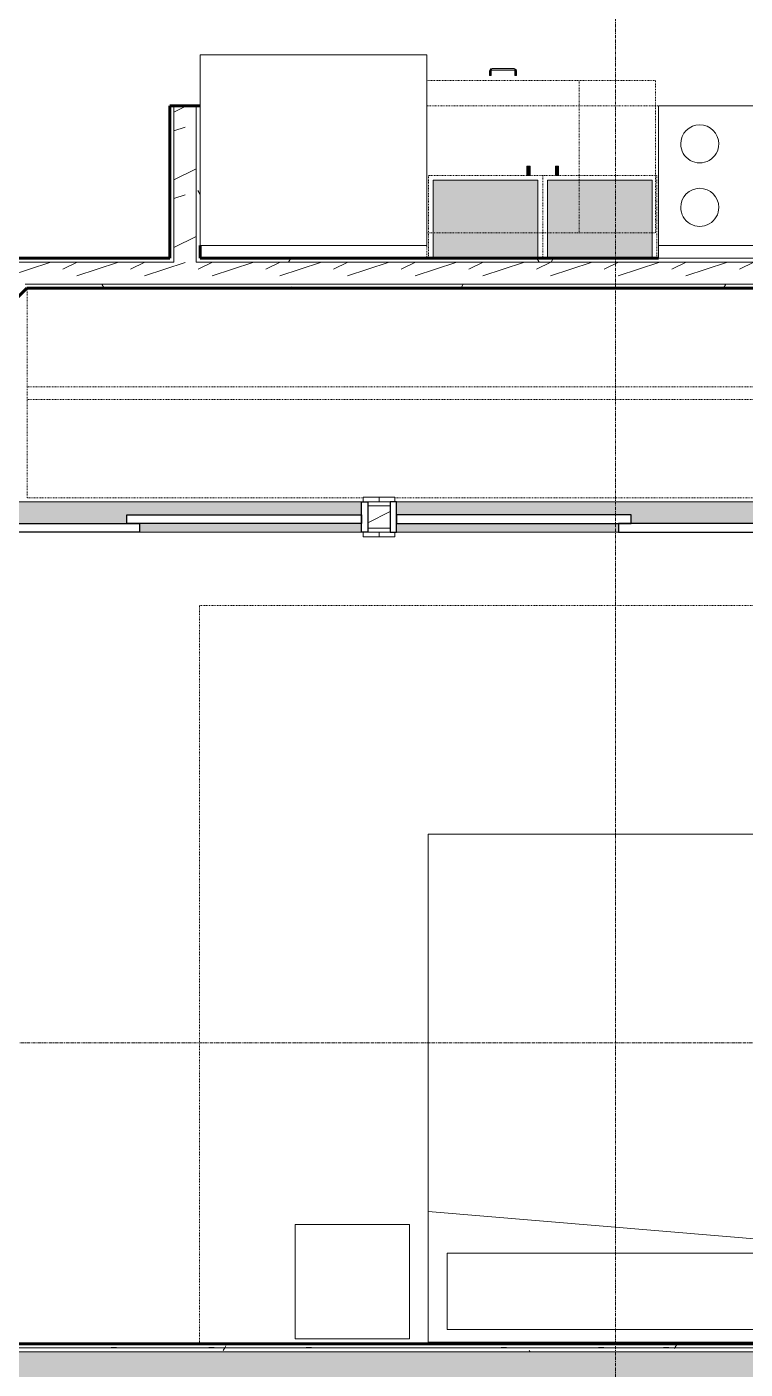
# Model space of a CAD drawing. Header units: inches. Extents: x -4169 to -1846, y 9706 to 12377.
# Drawn here: x -2266.1 to -2152.9, y 10415.8 to 10627.2 of the extents above; entities that cross this region are included whole.
import ezdxf

# ---------------------------------------------------------------- set-up
doc = ezdxf.new("R2010")
doc.units = ezdxf.units.IN
doc.header["$MEASUREMENT"] = 0
doc.linetypes.add('Dash', pattern=[0.25, 0.125, -0.125])
doc.linetypes.add('Grid Line 1_2_', pattern=[0.875, 0.5, -0.125, 0.125, -0.125])
for name, color, linetype, lineweight in [('0-1', 7, 'Continuous', 5), ('0-2', 7, 'Continuous', 18), ('A-DOOR-1', 250, 'Continuous', 9), ('A-DOOR-2', 90, 'Continuous', 30), ('A-DOOR-FRAM-1', 90, 'Continuous', 30), ('A-WALL', 113, 'Continuous', 18), ('A-WALL-1', 8, 'Continuous', 5), ('A-WALL-3', 50, 'Continuous', 60), ('A-WALL-4', 7, 'Continuous', 18), ('A-WALL-PATT-1', 250, 'Continuous', 9), ('A-WALL-PATT-2', 253, 'Continuous', 9), ('A-WALL-PATT-4', 111, 'Continuous', 9), ('I-FURN-1', 250, 'Continuous', 9), ('I-FURN-HDLN-1', 250, 'Dash', 9), ('I-WALL-3', 2, 'Continuous', 60), ('Q-CASE', 31, 'Continuous', 9), ('Q-CASE-1', 9, 'Continuous', 9), ('Q-CASE-3', 250, 'Continuous', 9), ('Q-CASE-4', 250, 'Dash', 9), ('Q-CASE-HDLN-1', 250, 'Dash', 9), ('Q-CASE-HDLN-2', 31, 'Continuous', 9), ('Q-SPCQ-1', 250, 'Continuous', 9), ('S-GRID-1', 1, 'Grid Line 1_2_', 9)]:
    doc.layers.add(name, color=color, linetype=linetype, lineweight=lineweight)
pattern_1 = [(0, (0, 0), (20.48, 5.12), [0.845, -14.515, 0.845, -14.515, -81.92]), (0, (0, 0), (20.48, 5.12), [-30.72, 0.845, -29.875, 0.845, -14.515, -35.84]), (0, (0, 0), (20.48, 5.12), [-76.8, 0.845, -9.395, 0.845, -24.755]), (120, (7.68, 2.56), (-14.67405, 15.1762003), [0.845, -14.515, 0.845, -14.515, -81.92]), (120, (7.68, 2.56), (-14.67405, 15.1762003), [-30.72, 0.845, -29.875, 0.845, -14.515, -35.84]), (120, (7.68, 2.56), (-14.67405, 15.1762003), [-76.8, 0.845, -9.395, 0.845, -24.755]), (240, (10.24, 12.8), (-5.80595, -20.2962003), [0.845, -14.515, 0.845, -14.515, -81.92]), (240, (10.24, 12.8), (-5.80595, -20.2962003), [-30.72, 0.845, -29.875, 0.845, -14.515, -35.84]), (240, (10.24, 12.8), (-5.80595, -20.2962003), [-76.8, 0.845, -9.395, 0.845, -24.755])]
pattern_2 = [(216.87, (4.265, 10.662), (31.9871619, 21.32545714), [5.331, -47.981]), (206.565, (10.662, 7.464), (-10.662476, -10.6620098), [11.921, -11.921]), (198.435, (10.662, 2.132), (-21.3244936, -10.6625869), [6.744, -26.974])]

# ---------------------------------------------------------------- blocks, each defined once
blk = doc.blocks.new('FOLDING_SLIDING CLOSET - 72_ x 80_-1372823-ENLARGED RCP - 2ND FLOOR PLAN')
at = {"layer": 'A-DOOR-1'}
for p, q in [((-36.25, 3), (-38.75, 3)), ((-38.75, 3), (-38.75, 2.25)), ((-38.75, 2.25), (-36.25, 2.25)), ((-36.25, 2.25), (-36.25, 3)), ((38.75, 3), (36.25, 3)), ((36.25, 3), (36.25, 2.25)), ((36.25, 2.25), (38.75, 2.25)), ((38.75, 2.25), (38.75, 3)), ((-36.25, -2.5), (-38.75, -2.5)), ((-38.75, -2.5), (-38.75, -3.25)), ((-38.75, -3.25), (-36.25, -3.25)), ((-36.25, -3.25), (-36.25, -2.5)), ((38.75, -2.5), (36.25, -2.5)), ((36.25, -2.5), (36.25, -3.25)), ((36.25, -3.25), (38.75, -3.25)), ((38.75, -3.25), (38.75, -2.5))]:
    blk.add_line(p, q, dxfattribs=at)
at = {"layer": 'A-DOOR-2'}
for p, q in [((1, 2.25), (-36, 2.25)), ((-36, 2.25), (-36, 0.875)), ((1, 0.875), (1, 2.25)), ((-36, 0.875), (1, 0.875)), ((36, 0.875), (-1, 0.875)), ((-1, 0.875), (-1, -0.5)), ((36, -0.5), (36, 0.875)), ((-1, -0.5), (36, -0.5))]:
    blk.add_line(p, q, dxfattribs=at)
at = {"layer": 'A-DOOR-FRAM-1'}
for p, q in [((-36, 2.25), (-37, 2.25)), ((-37, 2.25), (-37, -2.5)), ((-36, -2.5), (-36, 2.25)), ((36, 2.25), (36, -2.5)), ((37, 2.25), (36, 2.25)), ((37, -2.5), (37, 2.25)), ((-37, -2.5), (-36, -2.5)), ((36, -2.5), (37, -2.5))]:
    blk.add_line(p, q, dxfattribs=at)
blk = doc.blocks.new('OD_CW_Closet - OD_CW_Closet-2069095-ENLARGED RCP - 2ND FLOOR PLAN')
at = {"layer": 'Q-CASE-HDLN-1'}
for p, q in [((0.74, 9), (25.09, 9)), ((27.59, 9), (100.09, 9)), ((105.09, 9), (158.05, 9)), ((158.05, 9), (158.05, -24)), ((0.74, -22.35), (0.74, 7.65)), ((0.74, -6.5), (158.05, -6.5)), ((0.74, -8.5), (158.05, -8.5))]:
    blk.add_line(p, q, dxfattribs=at)
blk = doc.blocks.new('FOLDING_SLIDING CLOSET - 72_ x 80_-1372885-ENLARGED RCP - 2ND FLOOR PLAN')
at = {"layer": 'A-DOOR-1'}
for p, q in [((-38.75, 3.25), (-36.25, 3.25)), ((-38.75, 2.5), (-38.75, 3.25)), ((-36.25, 2.5), (-38.75, 2.5)), ((-36.25, 3.25), (-36.25, 2.5)), ((36.25, 3.25), (38.75, 3.25)), ((36.25, 2.5), (36.25, 3.25)), ((38.75, 2.5), (36.25, 2.5)), ((38.75, 3.25), (38.75, 2.5)), ((-38.75, -2.25), (-36.25, -2.25)), ((-38.75, -3), (-38.75, -2.25)), ((-36.25, -3), (-38.75, -3)), ((-36.25, -2.25), (-36.25, -3)), ((36.25, -2.25), (38.75, -2.25)), ((36.25, -3), (36.25, -2.25)), ((38.75, -3), (36.25, -3)), ((38.75, -2.25), (38.75, -3))]:
    blk.add_line(p, q, dxfattribs=at)
at = {"layer": 'A-DOOR-2'}
for p, q in [((-1, 0.5), (36, 0.5)), ((-1, -0.875), (-1, 0.5)), ((36, 0.5), (36, -0.875)), ((-36, -0.875), (1, -0.875)), ((-36, -2.25), (-36, -0.875)), ((36, -0.875), (-1, -0.875)), ((1, -0.875), (1, -2.25)), ((1, -2.25), (-36, -2.25))]:
    blk.add_line(p, q, dxfattribs=at)
at = {"layer": 'A-DOOR-FRAM-1'}
for p, q in [((-37, 2.5), (-36, 2.5)), ((-37, -2.25), (-37, 2.5)), ((-36, 2.5), (-36, -2.25)), ((36, 2.5), (37, 2.5)), ((36, -2.25), (36, 2.5)), ((37, 2.5), (37, -2.25)), ((-36, -2.25), (-37, -2.25)), ((37, -2.25), (36, -2.25))]:
    blk.add_line(p, q, dxfattribs=at)
blk = doc.blocks.new('Refrigerator_-_Side-by-Side_6047 - 36_ X 30_-345559-ENLARGED RCP - 2ND FLOOR PLAN')
at = {"layer": 'Q-SPCQ-1'}
for p, q in [((17.87, 14.42), (-17.88, 14.42)), ((-17.88, 14.42), (-17.88, -15.58)), ((17.87, -15.58), (17.87, 14.42)), ((-17.88, -15.58), (17.87, -15.58))]:
    blk.add_line(p, q, dxfattribs=at)
blk = doc.blocks.new('Range - 24_ x 30_-2320547-ENLARGED RCP - 2ND FLOOR PLAN')
at = {"layer": 'Q-SPCQ-1'}
for p, q in [((30, 24), (0, 24)), ((0, 24), (0, 0)), ((30, 0), (30, 24)), ((0, 22), (30, 22)), ((0, 0), (30, 0))]:
    blk.add_line(p, q, dxfattribs=at)
for centre, radius, start, end in [((6.5, 16), 4.5, 360, 180), ((23.5, 16), 3, 360, 180), ((6.5, 16), 4.5, 180, 360), ((23.5, 16), 3, 180, 0), ((6.5, 6), 3.5, 360, 180), ((23.5, 6), 3, 360, 180), ((6.5, 6), 3.5, 180, 0), ((23.5, 6), 3, 180, 360)]:
    blk.add_arc(centre, radius, start, end, dxfattribs=at)
blk = doc.blocks.new('OD_CW_Countertop - OD_CW_Countertop-2374979-ENLARGED RCP - 2ND FLOOR PLAN')
at = {"layer": 'Q-CASE-HDLN-1'}
for p, q in [((0.74, 0), (37.24, 0)), ((67.24, 0), (112.71, 0)), ((124.21, 0), (126.96, 0)), ((0.74, -24), (0.74, -22))]:
    blk.add_line(p, q, dxfattribs=at)
blk = doc.blocks.new('Bed-Standard - King 78_ x 80_-1379907-ENLARGED RCP - 2ND FLOOR PLAN')
at = {"layer": 'I-FURN-1'}
for p, q in [((-28.31, 41.8), (49.69, 41.8)), ((-28.31, -38.2), (-28.31, 41.8)), ((49.69, 41.8), (49.69, -38.2)), ((49.69, -24.2), (-28.31, -17.63)), ((-25.31, -24.2), (46.69, -24.2)), ((-25.31, -36.2), (-25.31, -24.2)), ((46.69, -36.2), (46.69, -24.2)), ((-25.31, -36.2), (46.69, -36.2)), ((49.69, -38.2), (-28.31, -38.2))]:
    blk.add_line(p, q, dxfattribs=at)
at = {"layer": 'I-FURN-HDLN-1'}
for p, q in [((-64.31, 77.8), (73.69, 77.8)), ((-64.31, -38.2), (-64.31, 77.8)), ((73.69, 77.8), (73.69, -38.2))]:
    blk.add_line(p, q, dxfattribs=at)
blk = doc.blocks.new('Table-Night Stand - 18_ x 18_ x 24_-1372838-ENLARGED RCP - 2ND FLOOR PLAN')
at = {"layer": 'I-FURN-1'}
for p, q in [((0.15, 0), (18.15, 0)), ((0.15, -18), (0.15, 0)), ((18.15, 0), (18.15, -18)), ((18.15, -18), (0.15, -18))]:
    blk.add_line(p, q, dxfattribs=at)
blk = doc.blocks.new('Base Cabinet-Single Door - 12_-2213366-ENLARGED RCP - 2ND FLOOR PLAN')
at = {"layer": 'Q-CASE-4'}
for p, q in [((-5.26, 24), (-5.26, 0)), ((6.74, 24), (-5.26, 24)), ((6.74, 0), (6.74, 24)), ((-5.26, 0), (6.74, 0))]:
    blk.add_line(p, q, dxfattribs=at)
blk = doc.blocks.new('Drawer_Base_Cabinet_3_drawer_12205 - 24_-V79-ENLARGED RCP - 2ND FLOOR PLAN')
at = {"layer": 'Q-CASE'}
for points in [[(-1.29, 24.75), (-1.14, 24.75), (-1.15, 25.5), (-1.38, 25.5), (-1.37, 24.75), (-1.32, 24.75)], [(-1.23, 25.5), (-1.15, 25.52), (-1.01, 25.69), (-1.01, 25.84), (-1.16, 25.81), (-1.28, 25.75), (-1.34, 25.61), (-1.32, 25.5), (-1.26, 25.5)], [(2.49, 25.63), (2.49, 25.88), (-1.01, 25.86), (-1.01, 25.63), (2.24, 25.63)], [(2.65, 25.5), (2.83, 25.5), (2.79, 25.69), (2.72, 25.78), (2.6, 25.83), (2.49, 25.81), (2.51, 25.64), (2.52, 25.63)], [(2.63, 25.5), (2.54, 25.61), (2.5, 25.63), (2.62, 25.51)], [(2.86, 24.75), (2.85, 25.5), (2.62, 25.5), (2.63, 24.75), (2.85, 24.75)]]:
    blk.add_hatch(color=256, dxfattribs=at).paths.add_polyline_path(points, flags=0)
at = {"layer": 'Q-CASE-HDLN-1'}
for p, q in [((12.74, 24), (-11.26, 24)), ((-11.26, 24), (-11.26, 0)), ((12.74, 24), (12.74, 0)), ((12.74, 0), (-11.26, 0))]:
    blk.add_line(p, q, dxfattribs=at)
at = {"layer": 'Q-CASE-HDLN-2'}
for p, q in [((-1.39, 25.5), (-1.34, 25.59)), ((-1.39, 25.5), (-1.34, 25.59)), ((-1.39, 24.75), (-1.39, 25.5)), ((-1.39, 24.75), (-1.39, 25.5)), ((-1.39, 24.75), (-1.39, 25.5)), ((-1.24, 25.8), (-1.01, 25.88)), ((-1.24, 25.8), (-1.01, 25.88)), ((-1.14, 25.5), (-1.14, 24.75)), ((-1.14, 25.5), (-1.14, 24.75)), ((-1.14, 25.5), (-1.14, 24.75)), ((-1.01, 25.63), (-1.05, 25.6)), ((-1.01, 25.63), (-1.05, 25.6)), ((-1.01, 25.88), (2.49, 25.88)), ((2.49, 25.63), (-1.01, 25.63)), ((2.49, 25.88), (2.58, 25.83)), ((2.49, 25.88), (2.58, 25.83)), ((2.61, 25.5), (2.59, 25.54)), ((2.61, 25.5), (2.59, 25.54)), ((2.61, 24.75), (2.61, 25.5)), ((2.61, 24.75), (2.61, 25.5)), ((2.61, 24.75), (2.61, 25.5)), ((2.79, 25.72), (2.86, 25.5)), ((2.79, 25.72), (2.86, 25.5)), ((2.86, 25.5), (2.86, 24.75)), ((2.86, 25.5), (2.86, 24.75)), ((2.86, 25.5), (2.86, 24.75)), ((-1.39, 24.75), (-1.14, 24.75)), ((-1.38, 24.75), (-1.39, 24.75)), ((-1.39, 24.75), (-1.38, 24.75)), ((-1.38, 24.75), (-1.39, 24.75)), ((-1.39, 24.75), (-1.38, 24.75)), ((-1.38, 24.75), (-1.39, 24.75)), ((-1.14, 24.75), (-1.14, 24.75)), ((-1.14, 24.75), (-1.14, 24.75)), ((-1.14, 24.75), (-1.14, 24.75)), ((-1.14, 24.75), (-1.14, 24.75)), ((-1.14, 24.75), (-1.14, 24.75)), ((2.62, 24.75), (2.61, 24.75)), ((2.61, 24.75), (2.86, 24.75)), ((2.62, 24.75), (2.61, 24.75)), ((2.61, 24.75), (2.62, 24.75)), ((2.62, 24.75), (2.61, 24.75)), ((2.61, 24.75), (2.62, 24.75)), ((2.86, 24.75), (2.86, 24.75)), ((2.86, 24.75), (2.86, 24.75)), ((2.86, 24.75), (2.86, 24.75)), ((2.86, 24.75), (2.86, 24.75)), ((2.86, 24.75), (2.86, 24.75))]:
    blk.add_line(p, q, dxfattribs=at)
at = {"layer": 'Q-CASE-HDLN-2', "flags": 128}
for points in [[(-1.39, 25.5), (-1.24, 25.8), (-1.01, 25.88)], [(-1.01, 25.63), (-1.12, 25.57), (-1.14, 25.5)], [(2.49, 25.88), (2.79, 25.72), (2.86, 25.5)], [(2.61, 25.5), (2.56, 25.61), (2.49, 25.63)]]:
    blk.add_lwpolyline(points, dxfattribs=at)
blk = doc.blocks.new('300 Series Wall Hung Cabinet_301 - 18_-V32-ENLARGED RCP - 2ND FLOOR PLAN')
at = {"layer": 'Q-CASE-1'}
for points in [[(-7, 14.69), (-7, 13.19), (-6.51, 13.19), (-6.51, 14.69)], [(-8.25, 12.44), (-8.25, 0.19), (8.25, 0.19), (8.25, 12.44)]]:
    blk.add_hatch(color=256, dxfattribs=at).paths.add_polyline_path(points, flags=0)
at = {"layer": 'Q-CASE-3'}
for p, q in [((-6.51, 14.69), (-7, 14.69)), ((-7, 14.69), (-7, 13.19)), ((-7, 13.19), (-6.51, 13.19)), ((-6.51, 13.19), (-6.51, 14.69)), ((-8.25, 0.19), (-8.25, 12.44)), ((-8.25, 12.44), (8.25, 12.44)), ((8.25, 12.44), (8.25, 0.19))]:
    blk.add_line(p, q, dxfattribs=at)
at = {"layer": 'Q-CASE-4'}
for p, q in [((-9, 0.19), (-9, 13.19)), ((-9, 13.19), (9, 13.19)), ((9, 13.19), (9, 0.19))]:
    blk.add_line(p, q, dxfattribs=at)
blk = doc.blocks.new('300 Series Wall Hung Cabinet_301 - 18_-V31-ENLARGED RCP - 2ND FLOOR PLAN')
at = {"layer": 'Q-CASE-1'}
for points in [[(-7.75, -12.44), (8.25, -12.44), (8.25, -0.19), (-8.25, -0.19), (-8.25, -12.44)], [(-6.51, -14.69), (-6.51, -13.19), (-7, -13.19), (-7, -14.69)]]:
    blk.add_hatch(color=256, dxfattribs=at).paths.add_polyline_path(points, flags=0)
at = {"layer": 'Q-CASE-3'}
for p, q in [((-8.25, -12.44), (-8.25, -0.19)), ((8.25, -0.19), (8.25, -12.44)), ((8.25, -12.44), (-8.25, -12.44)), ((-6.51, -13.19), (-7, -13.19)), ((-7, -13.19), (-7, -14.69)), ((-7, -14.69), (-6.51, -14.69)), ((-6.51, -14.69), (-6.51, -13.19))]:
    blk.add_line(p, q, dxfattribs=at)
at = {"layer": 'Q-CASE-4'}
for p, q in [((-9, -0.19), (-9, -13.19)), ((9, -13.19), (9, -0.19)), ((-9, -13.19), (9, -13.19))]:
    blk.add_line(p, q, dxfattribs=at)
blk = doc.blocks.new('CTR - 1st Phase - Unit Layouts_rvt-1-ENLARGED RCP - 2ND FLOOR PLAN')
at = {"layer": 'A-WALL-1'}
h = blk.add_hatch(color=256, dxfattribs=at)
h.paths.add_polyline_path([(-2248.32, 10547.6), (-2213.32, 10547.6), (-2213.32, 10548.98), (-2248.32, 10548.98)], flags=0)
h.paths.add_polyline_path([(-2250.32, 10548.98), (-2250.32, 10550.35), (-2213.32, 10550.35), (-2213.32, 10552.35), (-2285.32, 10552.35), (-2285.32, 10548.98), (-2266.97, 10548.98)], flags=0)
h = blk.add_hatch(color=256, dxfattribs=at)
h.paths.add_polyline_path([(-2207.82, 10547.6), (-2172.82, 10547.6), (-2172.82, 10548.98), (-2207.82, 10548.98)], flags=0)
h.paths.add_polyline_path([(-2170.82, 10548.98), (-2135.82, 10548.98), (-2135.82, 10552.35), (-2207.82, 10552.35), (-2207.82, 10550.35), (-2170.82, 10550.35)], flags=0)
at = {"layer": 'A-WALL-PATT-1'}
h = blk.add_hatch(dxfattribs=at)
h.set_pattern_fill('FP_1', color=256, style=0, pattern_type=2)
h.set_pattern_definition(pattern_1)
h.paths.add_polyline_path([(-2238.78, 10590.75), (-2238.78, 10614.75), (-2239.4, 10614.75), (-2239.4, 10590.75)], flags=0)
h = blk.add_hatch(dxfattribs=at)
h.set_pattern_fill('FP_1', color=256, style=0, pattern_type=2)
h.set_pattern_definition(pattern_1)
h.paths.add_polyline_path([(-2268.68, 10590.13), (-2242.9, 10590.13), (-2242.9, 10590.75), (-2268.05, 10590.75)], flags=0)
h.paths.add_polyline_path([(-2108.1, 10590.13), (-2076.17, 10590.13), (-2076.17, 10590.75), (-2239.4, 10590.75), (-2239.4, 10590.13), (-2113.55, 10590.13)], flags=0)
h = blk.add_hatch(dxfattribs=at)
h.set_pattern_fill('FP_1', color=256, style=0, pattern_type=2)
h.set_pattern_definition(pattern_1)
h.paths.add_polyline_path([(-2166.53, 10586), (-2108.1, 10586), (-2108.1, 10586.63), (-2266.34, 10586.63), (-2266.97, 10586), (-2181.08, 10586)], flags=0)
h.paths.add_polyline_path([(-2094.19, 10586), (-2076.8, 10586), (-2076.8, 10586.63), (-2104.6, 10586.63), (-2104.6, 10586), (-2098.46, 10586)], flags=0)
h = blk.add_hatch(dxfattribs=at)
h.set_pattern_fill('FP_1', color=256, style=0, pattern_type=2)
h.set_pattern_definition(pattern_1)
h.paths.add_polyline_path([(-2299.73, 10551.73), (-2286.32, 10551.73), (-2286.32, 10552.35), (-2299.73, 10552.35), (-2300.36, 10551.73)], flags=0)
h.paths.add_polyline_path([(-2212.32, 10551.73), (-2208.82, 10551.73), (-2208.82, 10552.35), (-2212.32, 10552.35)], flags=0)
h.paths.add_polyline_path([(-2134.82, 10551.73), (-2108.1, 10551.73), (-2108.1, 10552.35), (-2134.82, 10552.35)], flags=0)
h.paths.add_polyline_path([(-2076.8, 10551.73), (-2076.8, 10552.35), (-2104.6, 10552.35), (-2104.6, 10551.73), (-2079.78, 10551.73)], flags=0)
h = blk.add_hatch(dxfattribs=at)
h.set_pattern_fill('FP_1', color=256, style=0, pattern_type=2)
h.set_pattern_definition(pattern_1)
h.paths.add_polyline_path([(-2304.33, 10547.6), (-2286.32, 10547.6), (-2286.32, 10548.23), (-2303.86, 10548.23), (-2304.48, 10547.6)], flags=0)
h.paths.add_polyline_path([(-2212.32, 10547.6), (-2208.82, 10547.6), (-2208.82, 10548.23), (-2212.32, 10548.23)], flags=0)
h.paths.add_polyline_path([(-2133.07, 10547.6), (-2076.17, 10547.6), (-2076.17, 10548.23), (-2134.82, 10548.23), (-2134.82, 10547.6)], flags=0)
at = {"layer": 'A-WALL-PATT-2'}
h = blk.add_hatch(dxfattribs=at)
h.set_pattern_fill('FP_2', color=256, style=0, pattern_type=2)
h.set_pattern_definition(pattern_2)
h.paths.add_polyline_path([(-2242.9, 10590.13), (-2239.4, 10590.13), (-2239.4, 10614.75), (-2242.9, 10614.75), (-2242.9, 10590.75)], flags=0)
h = blk.add_hatch(dxfattribs=at)
h.set_pattern_fill('FP_2', color=256, style=0, pattern_type=2)
h.set_pattern_definition(pattern_2)
h.paths.add_polyline_path([(-2271.29, 10586.63), (-2076.17, 10586.63), (-2076.17, 10590.13), (-2267.79, 10590.13)], flags=0)
h = blk.add_hatch(dxfattribs=at)
h.set_pattern_fill('FP_2', color=256, style=0, pattern_type=2)
h.set_pattern_definition(pattern_2)
h.paths.add_polyline_path([(-2304.74, 10548.23), (-2286.32, 10548.23), (-2286.32, 10551.73), (-2301.24, 10551.73), (-2304.34, 10548.63)], flags=0)
h.paths.add_polyline_path([(-2212.32, 10548.23), (-2208.82, 10548.23), (-2208.82, 10551.73), (-2212.32, 10551.73)], flags=0)
h.paths.add_polyline_path([(-2113.55, 10548.23), (-2076.17, 10548.23), (-2076.17, 10551.73), (-2134.82, 10551.73), (-2134.82, 10548.23)], flags=0)
at = {"layer": 'A-WALL-3'}
for p, q in [((-2243.53, 10590.75), (-2243.53, 10614.75)), ((-2243.53, 10614.75), (-2238.78, 10614.75)), ((-2238.78, 10592.75), (-2238.78, 10590.75)), ((-2268.05, 10590.75), (-2243.53, 10590.75)), ((-2238.78, 10590.75), (-2166.53, 10590.75)), ((-2266.08, 10586), (-2299.73, 10552.35)), ((-2108.72, 10586), (-2266.08, 10586))]:
    blk.add_line(p, q, dxfattribs=at)
at = {"layer": 'A-WALL-4'}
for p, q in [((-2242.9, 10590.75), (-2242.9, 10614.75)), ((-2239.4, 10590.75), (-2239.4, 10614.75)), ((-2242.9, 10590.75), (-2242.9, 10590.13)), ((-2239.4, 10590.75), (-2239.4, 10590.13)), ((-2242.9, 10590.13), (-2267.79, 10590.13)), ((-2076.17, 10590.13), (-2239.4, 10590.13)), ((-2108.1, 10586.63), (-2266.34, 10586.63)), ((-2213.32, 10552.35), (-2285.32, 10552.35)), ((-2208.82, 10551.73), (-2212.32, 10551.73)), ((-2135.82, 10552.35), (-2207.82, 10552.35)), ((-2248.32, 10547.6), (-2213.32, 10547.6)), ((-2208.82, 10548.23), (-2212.32, 10548.23)), ((-2207.82, 10547.6), (-2172.82, 10547.6))]:
    blk.add_line(p, q, dxfattribs=at)
at = {"layer": '0-2', "rotation": 180}
for name, p in [('Refrigerator_-_Side-by-Side_6047 - 36_ X 30_-345559-ENLARGED RCP - 2ND FLOOR PLAN', (-2220.9, 10607.18)), ('Range - 24_ x 30_-2320547-ENLARGED RCP - 2ND FLOOR PLAN', (-2136.53, 10614.75)), ('300 Series Wall Hung Cabinet_301 - 18_-V31-ENLARGED RCP - 2ND FLOOR PLAN', (-2193.78, 10590.57)), ('OD_CW_Closet - OD_CW_Closet-2069095-ENLARGED RCP - 2ND FLOOR PLAN', (-2107.99, 10562)), ('FOLDING_SLIDING CLOSET - 72_ x 80_-1372823-ENLARGED RCP - 2ND FLOOR PLAN', (-2171.82, 10549.85))]:
    blk.add_blockref(name, p, dxfattribs=at)
at = {"layer": '0-2'}
for name, p in [('Drawer_Base_Cabinet_3_drawer_12205 - 24_-V79-ENLARGED RCP - 2ND FLOOR PLAN', (-2191.76, 10594.75)), ('Base Cabinet-Single Door - 12_-2213366-ENLARGED RCP - 2ND FLOOR PLAN', (-2173.76, 10594.75)), ('OD_CW_Countertop - OD_CW_Countertop-2374979-ENLARGED RCP - 2ND FLOOR PLAN', (-2203.76, 10614.75)), ('300 Series Wall Hung Cabinet_301 - 18_-V32-ENLARGED RCP - 2ND FLOOR PLAN', (-2175.78, 10590.57)), ('FOLDING_SLIDING CLOSET - 72_ x 80_-1372885-ENLARGED RCP - 2ND FLOOR PLAN', (-2249.32, 10549.85)), ('Bed-Standard - King 78_ x 80_-1379907-ENLARGED RCP - 2ND FLOOR PLAN', (-2174.55, 10458.26)), ('Table-Night Stand - 18_ x 18_ x 24_-1372838-ENLARGED RCP - 2ND FLOOR PLAN', (-2223.94, 10438.55))]:
    blk.add_blockref(name, p, dxfattribs=at)
blk = doc.blocks.new('CTR - 1st Phase - Shell_rvt-1-ENLARGED RCP - 2ND FLOOR PLAN')
at = {"layer": 'S-GRID-1'}
for p, q in [((-2173.32, 9836.18), (-2173.32, 12344.54)), ((-1846.46, 10467.19), (-4136.46, 10467.19))]:
    blk.add_line(p, q, dxfattribs=at)

msp = doc.modelspace()

# ---------------------------------------------------------------- hatches: boundary and pattern name
at = {"layer": 'A-WALL-PATT-4'}
h = msp.add_hatch(dxfattribs=at)
h.set_pattern_fill('FP_1', color=256, style=0, pattern_type=2)
h.set_pattern_definition(pattern_1)
h.paths.add_polyline_path([(-2298.22, 10419.16), (-2076.17, 10419.16), (-2076.17, 10419.79), (-2437.29, 10419.79), (-2436.67, 10419.16), (-2298.5, 10419.16)], flags=0)
h = msp.add_hatch(dxfattribs=at)
h.set_pattern_fill('FP_4', color=256, style=0, pattern_type=2)
h.set_pattern_definition([(161.57, (0.32, 0.32), (-2.560496185, -0.000537386), [0, -18.214, 2.022, 0]), (18.43, (-0.32, 0.32), (-2.560496185, 0.000537386), [0, -18.214, 2.022, 0]), (108.43, (0.32, 0.32), (1.27922091, -6.400876726), [6.07, -14.166]), (71.57, (-0.32, 0.32), (1.27922091, 6.400876726), [6.07, -14.166])])
h.paths.add_polyline_path([(-2435.06, 10413.04), (-2076.17, 10413.04), (-2076.17, 10418.54), (-2436.04, 10418.54), (-2435.51, 10417.05), (-2437, 10418.54), (-2437.81, 10418.54), (-2435.06, 10415.79), (-2437.81, 10413.04), (-2437, 10413.04), (-2435.51, 10414.53), (-2436.04, 10413.04)], flags=0)
h = msp.add_hatch(dxfattribs=at)
h.set_pattern_fill('FP_1', color=256, style=0, pattern_type=2)
h.set_pattern_definition(pattern_1)
h.paths.add_polyline_path([(-2282.38, 10418.54), (-2076.17, 10418.54), (-2076.17, 10419.16), (-2436.67, 10419.16), (-2436.04, 10418.54), (-2298.22, 10418.54)], flags=0)

# ---------------------------------------------------------------- linework, layer by layer
at = {"layer": 'A-WALL'}
for p, q in [((-2437.81, 10418.54), (-2076.17, 10418.54)), ((-2436.67, 10419.16), (-2076.17, 10419.16))]:
    msp.add_line(p, q, dxfattribs=at)
at = {"layer": 'I-WALL-3'}
msp.add_line((-2278.27, 10419.79), (-2076.17, 10419.79), dxfattribs=at)

# ---------------------------------------------------------------- block references
at = {"layer": '0-1'}
for name in ['CTR - 1st Phase - Shell_rvt-1-ENLARGED RCP - 2ND FLOOR PLAN', 'CTR - 1st Phase - Unit Layouts_rvt-1-ENLARGED RCP - 2ND FLOOR PLAN']:
    msp.add_blockref(name, (0, 0), dxfattribs=at)

doc.saveas('drawing.dxf')
